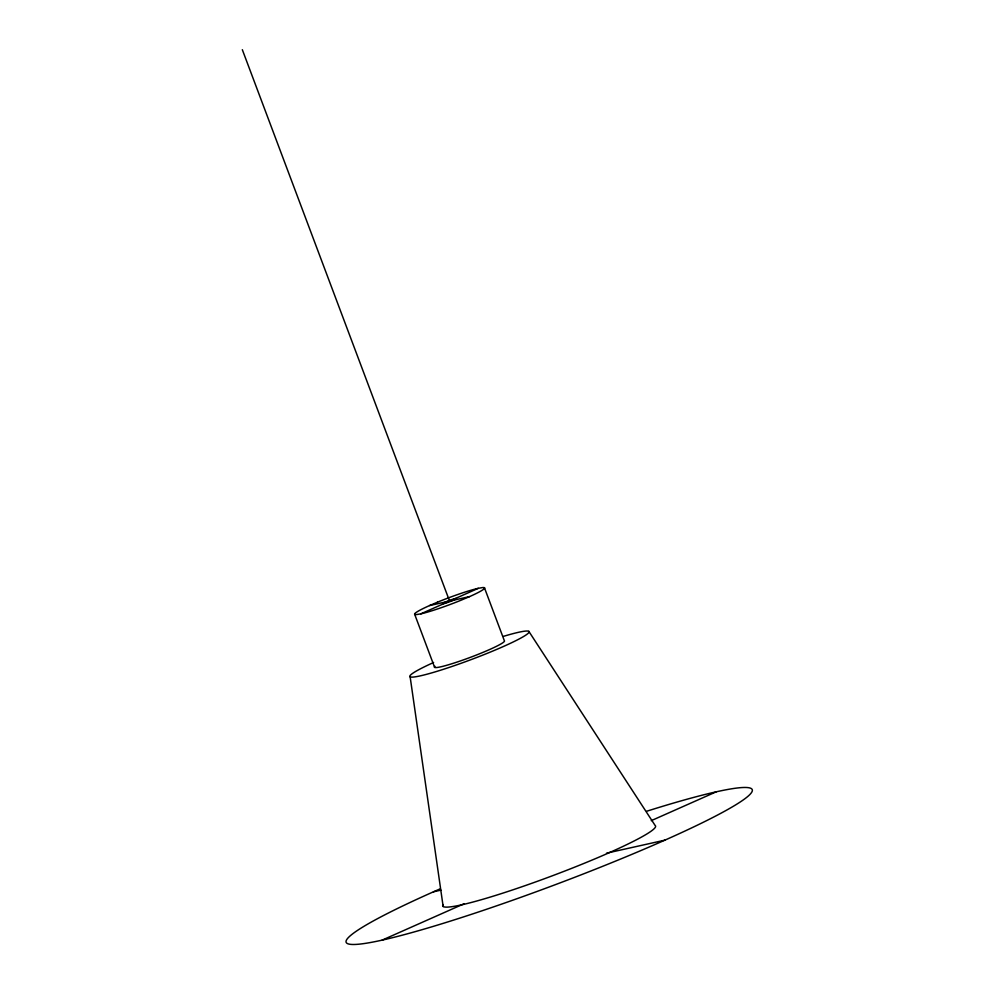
<?xml version="1.0" encoding="UTF-8"?>
<svg xmlns="http://www.w3.org/2000/svg" width="994" height="994" viewBox="0 0 994 994"><rect width="100%" height="100%" fill="white"/><g stroke="black" fill="none" stroke-linecap="round" stroke-linejoin="round"><path stroke-width="1.49" d="M420.86 613.832L478.288 588.324M382.094 940.138L463.974 903.807M651.269 820.646L716.202 791.833M429.607 605.545L469.541 596.611M433.446 891.804L440.926 890.139M606.514 853.175L664.849 840.166M528.845 631.376L655.145 825.492A113.676 10.3 -20.6 0 1 549.794 876.745A113.676 10.3 -20.6 0 1 443.038 904.602M484.438 587.752L504.356 640.745A37.387 3.392 -20.6 0 1 468.174 658.165A37.387 3.392 -20.6 0 1 434.974 666.303M242.325 49.7L449.574 601.072M414.709 614.391L434.626 667.372M410.124 676.74L443.15 906.478M646.622 811.266A216.965 19.669 -20.6 0 1 708.685 819.59A216.965 19.669 -20.6 0 1 398.432 936.186A216.965 19.669 -20.6 0 1 439.92 888.959M503.399 636.371A63.653 5.765 -20.6 0 1 514.643 641.267A63.653 5.765 -20.6 0 1 425.966 674.479A63.653 5.765 -20.6 0 1 433.608 662.501M437.397 602.215L429.321 605.669A37.387 3.392 -20.6 0 0 416.747 614.553L421.021 613.807A37.387 3.392 -20.6 0 0 461.75 599.929L469.839 596.487A37.387 3.392 -20.6 0 0 482.401 587.591L478.139 588.349A37.387 3.392 -20.6 0 0 437.397 602.215M445.337 603.184A7.107 0.646 -20.6 0 0 456.134 598.748A7.107 0.646 -20.6 0 0 447.263 601.295A7.107 0.646 -20.6 0 0 445.337 603.184"/></g></svg>
